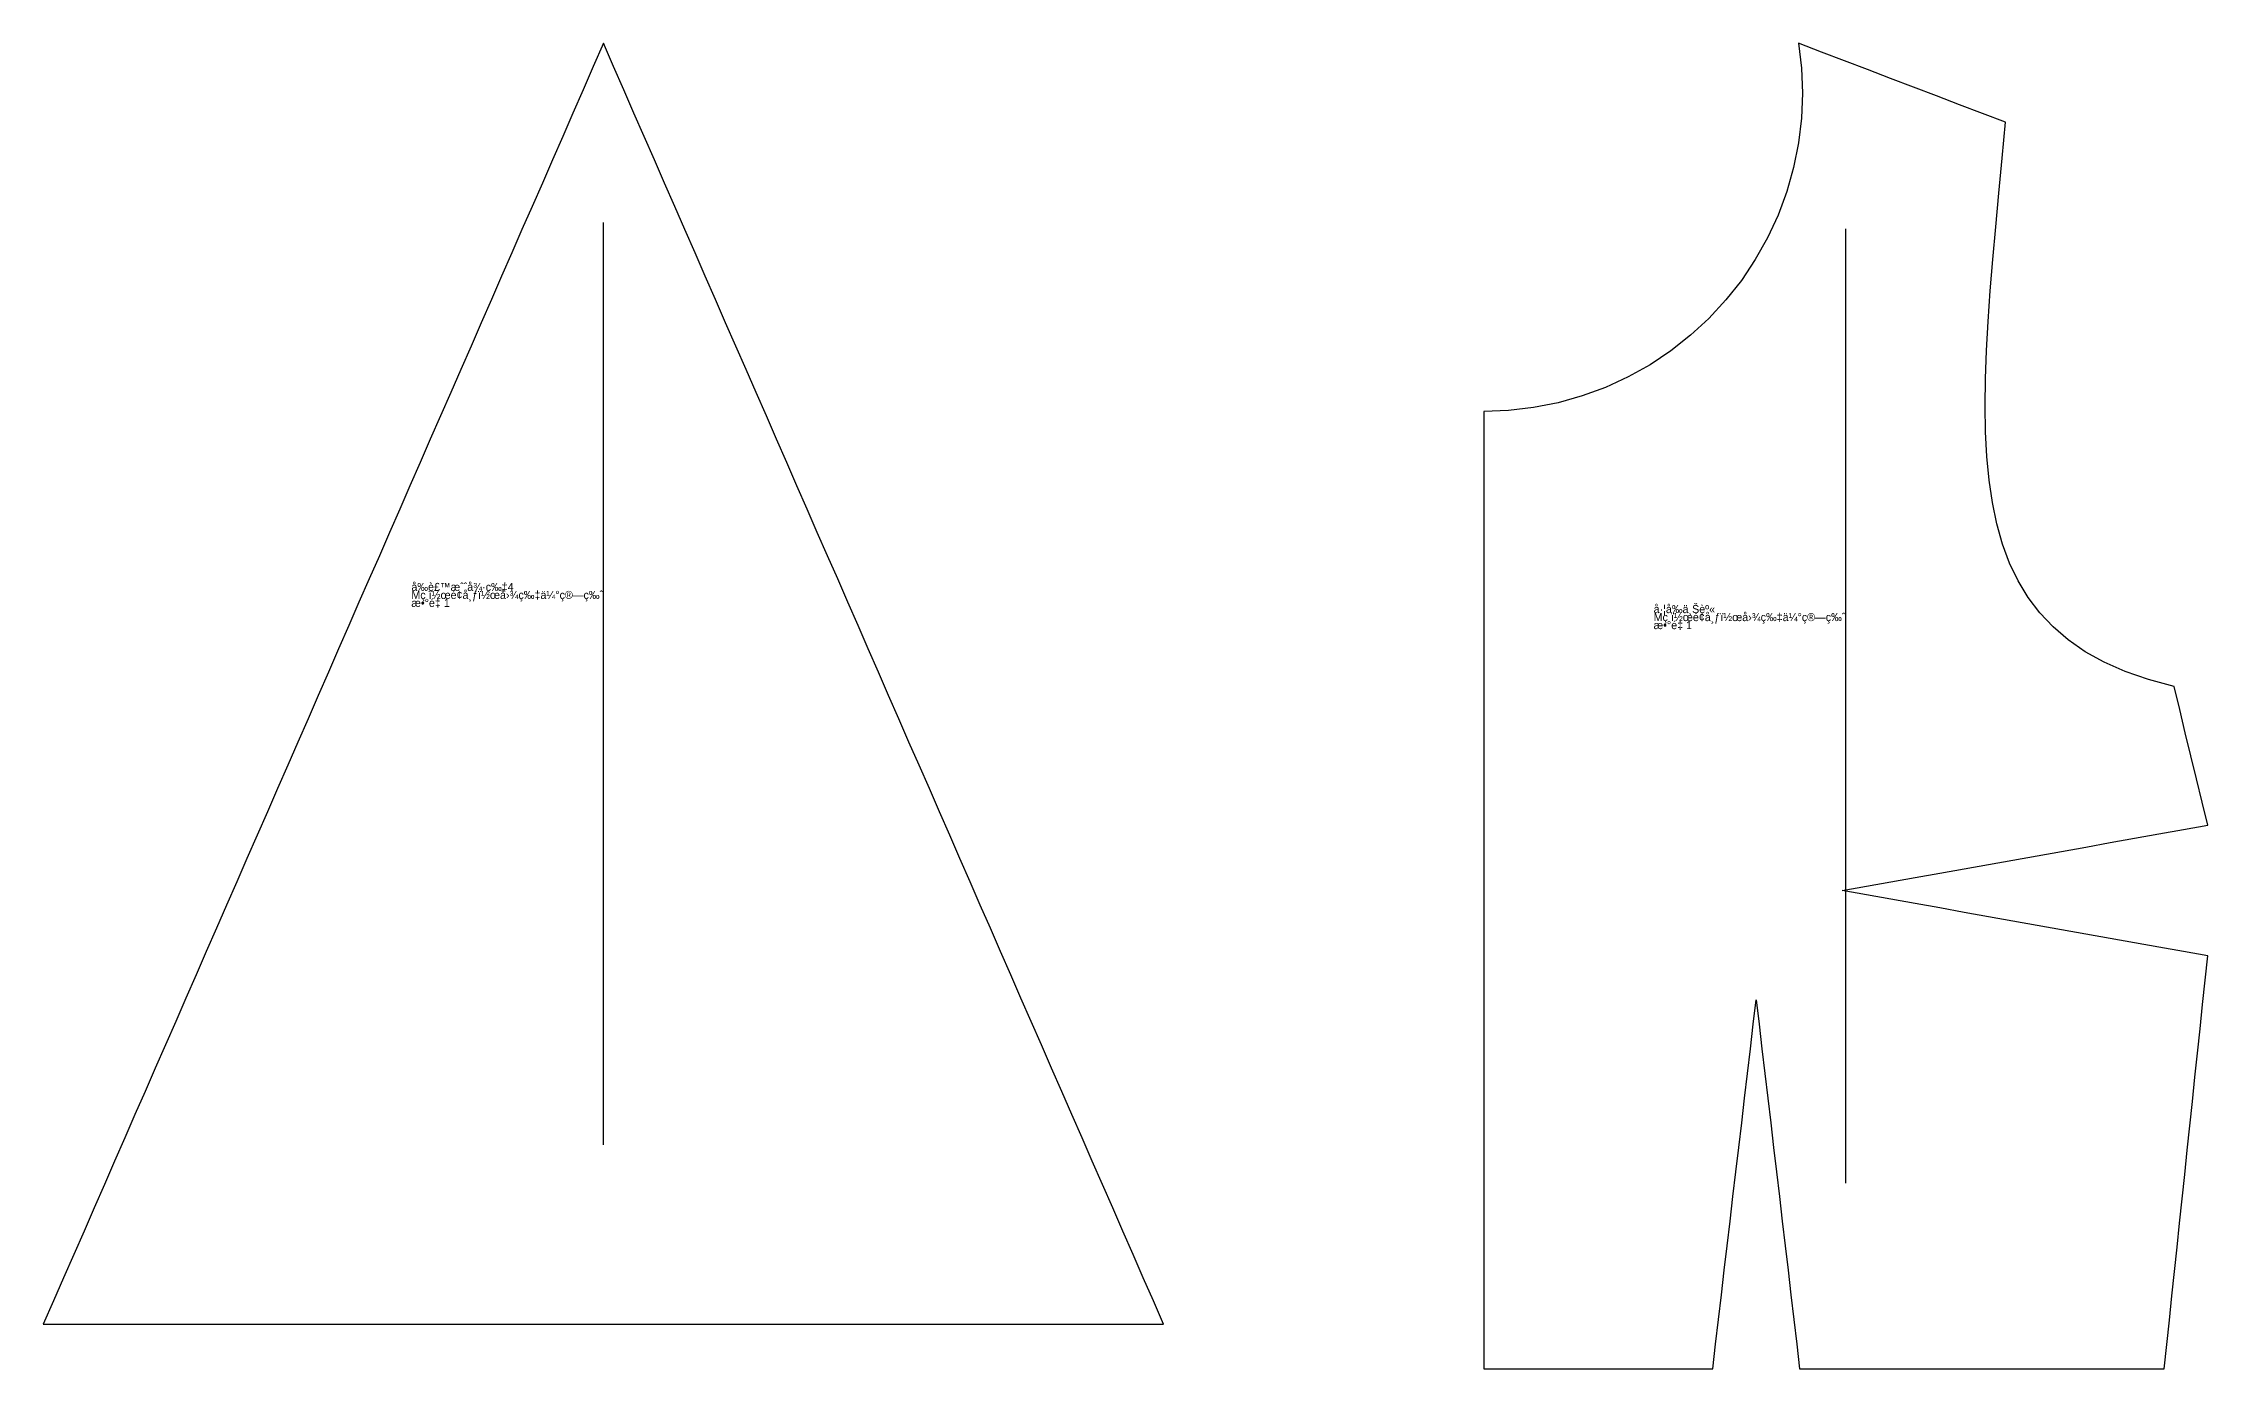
# Model space of a CAD drawing. Header units: millimetres. Extents: x 0 to 2243, y 0 to 2496.
# Drawn here: x 1350 to 2026, y 1446 to 1860 of the extents above; entities that cross this region are included whole.
import ezdxf

# ---------------------------------------------------------------- set-up
doc = ezdxf.new("R2010")
doc.units = ezdxf.units.MM
for name, color, linetype in [('1', 250, 'CONTINUOUS'), ('7', 250, 'CONTINUOUS'), ('8', 250, 'CONTINUOUS')]:
    doc.layers.add(name, color=color, linetype=linetype)

# ---------------------------------------------------------------- blocks, each defined once
blk = doc.blocks.new('å‰è£™æˆˆå¾·ç‰‡4')
at = {"layer": '1'}
blk.add_lwpolyline([(1350.05, 1459.7), (1358, 1459.7), (1365.96, 1459.7), (1373.91, 1459.7), (1381.87, 1459.7), (1389.82, 1459.7), (1397.78, 1459.7), (1405.73, 1459.7), (1413.68, 1459.7), (1421.64, 1459.7), (1429.59, 1459.7), (1437.55, 1459.7), (1445.5, 1459.7), (1453.46, 1459.7), (1461.41, 1459.7), (1469.37, 1459.7), (1477.32, 1459.7), (1485.28, 1459.7), (1493.23, 1459.7), (1501.18, 1459.7), (1509.14, 1459.7), (1517.09, 1459.7), (1525.05, 1459.7), (1533, 1459.7), (1540.96, 1459.7), (1548.91, 1459.7), (1556.87, 1459.7), (1564.82, 1459.7), (1572.78, 1459.7), (1580.73, 1459.7), (1588.68, 1459.7), (1596.64, 1459.7), (1604.59, 1459.7), (1612.55, 1459.7), (1620.5, 1459.7), (1628.46, 1459.7), (1636.41, 1459.7), (1644.37, 1459.7), (1652.32, 1459.7), (1660.28, 1459.7), (1668.23, 1459.7), (1676.18, 1459.7), (1684.14, 1459.7), (1692.09, 1459.7), (1700.05, 1459.7), (1696.87, 1466.98), (1693.68, 1474.25), (1690.5, 1481.52), (1687.32, 1488.79), (1684.14, 1496.07), (1680.96, 1503.34), (1677.78, 1510.61), (1674.59, 1517.89), (1671.41, 1525.16), (1668.23, 1532.43), (1665.05, 1539.7), (1661.87, 1546.98), (1658.68, 1554.25), (1655.5, 1561.52), (1652.32, 1568.79), (1649.14, 1576.07), (1645.96, 1583.34), (1642.78, 1590.61), (1639.59, 1597.89), (1636.41, 1605.16), (1633.23, 1612.43), (1630.05, 1619.7), (1626.87, 1626.98), (1623.68, 1634.25), (1620.5, 1641.52), (1617.32, 1648.79), (1614.14, 1656.07), (1610.96, 1663.34), (1607.78, 1670.61), (1604.59, 1677.89), (1601.41, 1685.16), (1598.23, 1692.43), (1595.05, 1699.7), (1591.87, 1706.98), (1588.68, 1714.25), (1585.5, 1721.52), (1582.32, 1728.79), (1579.14, 1736.07), (1575.96, 1743.34), (1572.78, 1750.61), (1569.59, 1757.89), (1566.41, 1765.16), (1563.23, 1772.43), (1560.05, 1779.7), (1556.87, 1786.98), (1553.68, 1794.25), (1550.5, 1801.52), (1547.32, 1808.79), (1544.14, 1816.07), (1540.96, 1823.34), (1537.78, 1830.61), (1534.59, 1837.89), (1531.41, 1845.16), (1528.23, 1852.43), (1525.05, 1859.7), (1521.87, 1852.43), (1518.68, 1845.16), (1515.5, 1837.89), (1512.32, 1830.61), (1509.14, 1823.34), (1505.96, 1816.07), (1502.78, 1808.79), (1499.59, 1801.52), (1496.41, 1794.25), (1493.23, 1786.98), (1490.05, 1779.7), (1486.87, 1772.43), (1483.68, 1765.16), (1480.5, 1757.89), (1477.32, 1750.61), (1474.14, 1743.34), (1470.96, 1736.07), (1467.78, 1728.79), (1464.59, 1721.52), (1461.41, 1714.25), (1458.23, 1706.98), (1455.05, 1699.7), (1451.87, 1692.43), (1448.68, 1685.16), (1445.5, 1677.89), (1442.32, 1670.61), (1439.14, 1663.34), (1435.96, 1656.07), (1432.78, 1648.79), (1429.59, 1641.52), (1426.41, 1634.25), (1423.23, 1626.98), (1420.05, 1619.7), (1416.87, 1612.43), (1413.68, 1605.16), (1410.5, 1597.89), (1407.32, 1590.61), (1404.14, 1583.34), (1400.96, 1576.07), (1397.78, 1568.79), (1394.59, 1561.52), (1391.41, 1554.25), (1388.23, 1546.98), (1385.05, 1539.7), (1381.87, 1532.43), (1378.68, 1525.16), (1375.5, 1517.89), (1372.32, 1510.61), (1369.14, 1503.34), (1365.96, 1496.07), (1362.78, 1488.79), (1359.59, 1481.52), (1356.41, 1474.25), (1353.23, 1466.98)], close=True, dxfattribs=at)
at = {"layer": '7'}
blk.add_line((1525.05, 1515.7), (1525.05, 1803.7), dxfattribs=at)
at = {"layer": '8'}
blk.add_lwpolyline([(1350.05, 1459.7), (1358, 1459.7), (1365.96, 1459.7), (1373.91, 1459.7), (1381.87, 1459.7), (1389.82, 1459.7), (1397.78, 1459.7), (1405.73, 1459.7), (1413.68, 1459.7), (1421.64, 1459.7), (1429.59, 1459.7), (1437.55, 1459.7), (1445.5, 1459.7), (1453.46, 1459.7), (1461.41, 1459.7), (1469.37, 1459.7), (1477.32, 1459.7), (1485.28, 1459.7), (1493.23, 1459.7), (1501.18, 1459.7), (1509.14, 1459.7), (1517.09, 1459.7), (1525.05, 1459.7), (1533, 1459.7), (1540.96, 1459.7), (1548.91, 1459.7), (1556.87, 1459.7), (1564.82, 1459.7), (1572.78, 1459.7), (1580.73, 1459.7), (1588.68, 1459.7), (1596.64, 1459.7), (1604.59, 1459.7), (1612.55, 1459.7), (1620.5, 1459.7), (1628.46, 1459.7), (1636.41, 1459.7), (1644.37, 1459.7), (1652.32, 1459.7), (1660.28, 1459.7), (1668.23, 1459.7), (1676.18, 1459.7), (1684.14, 1459.7), (1692.09, 1459.7), (1700.05, 1459.7), (1696.87, 1466.98), (1693.68, 1474.25), (1690.5, 1481.52), (1687.32, 1488.79), (1684.14, 1496.07), (1680.96, 1503.34), (1677.78, 1510.61), (1674.59, 1517.89), (1671.41, 1525.16), (1668.23, 1532.43), (1665.05, 1539.7), (1661.87, 1546.98), (1658.68, 1554.25), (1655.5, 1561.52), (1652.32, 1568.79), (1649.14, 1576.07), (1645.96, 1583.34), (1642.78, 1590.61), (1639.59, 1597.89), (1636.41, 1605.16), (1633.23, 1612.43), (1630.05, 1619.7), (1626.87, 1626.98), (1623.68, 1634.25), (1620.5, 1641.52), (1617.32, 1648.79), (1614.14, 1656.07), (1610.96, 1663.34), (1607.78, 1670.61), (1604.59, 1677.89), (1601.41, 1685.16), (1598.23, 1692.43), (1595.05, 1699.7), (1591.87, 1706.98), (1588.68, 1714.25), (1585.5, 1721.52), (1582.32, 1728.79), (1579.14, 1736.07), (1575.96, 1743.34), (1572.78, 1750.61), (1569.59, 1757.89), (1566.41, 1765.16), (1563.23, 1772.43), (1560.05, 1779.7), (1556.87, 1786.98), (1553.68, 1794.25), (1550.5, 1801.52), (1547.32, 1808.79), (1544.14, 1816.07), (1540.96, 1823.34), (1537.78, 1830.61), (1534.59, 1837.89), (1531.41, 1845.16), (1528.23, 1852.43), (1525.05, 1859.7), (1521.87, 1852.43), (1518.68, 1845.16), (1515.5, 1837.89), (1512.32, 1830.61), (1509.14, 1823.34), (1505.96, 1816.07), (1502.78, 1808.79), (1499.59, 1801.52), (1496.41, 1794.25), (1493.23, 1786.98), (1490.05, 1779.7), (1486.87, 1772.43), (1483.68, 1765.16), (1480.5, 1757.89), (1477.32, 1750.61), (1474.14, 1743.34), (1470.96, 1736.07), (1467.78, 1728.79), (1464.59, 1721.52), (1461.41, 1714.25), (1458.23, 1706.98), (1455.05, 1699.7), (1451.87, 1692.43), (1448.68, 1685.16), (1445.5, 1677.89), (1442.32, 1670.61), (1439.14, 1663.34), (1435.96, 1656.07), (1432.78, 1648.79), (1429.59, 1641.52), (1426.41, 1634.25), (1423.23, 1626.98), (1420.05, 1619.7), (1416.87, 1612.43), (1413.68, 1605.16), (1410.5, 1597.89), (1407.32, 1590.61), (1404.14, 1583.34), (1400.96, 1576.07), (1397.78, 1568.79), (1394.59, 1561.52), (1391.41, 1554.25), (1388.23, 1546.98), (1385.05, 1539.7), (1381.87, 1532.43), (1378.68, 1525.16), (1375.5, 1517.89), (1372.32, 1510.61), (1369.14, 1503.34), (1365.96, 1496.07), (1362.78, 1488.79), (1359.59, 1481.52), (1356.41, 1474.25), (1353.23, 1466.98)], close=True, dxfattribs=at)
at = {"layer": '1'}
for s, p in [('å‰è£™æˆˆå¾·ç‰‡4', (1465.05, 1688.7)), ('æ•°é‡ 1', (1465.05, 1683.7)), ('Mç\xa0ï½œé¢å¸ƒï½œå›¾ç‰‡ä¼°ç®—ç‰ˆ', (1465.05, 1686.2))]:
    blk.add_text(s, height=2.5, dxfattribs=at).set_placement(p)
blk = doc.blocks.new('å·¦å‰ä¸Šèº«')
at = {"layer": '1'}
blk.add_lwpolyline([(1800.05, 1445.83), (1808, 1445.83), (1815.95, 1445.83), (1823.9, 1445.83), (1831.85, 1445.83), (1839.8, 1445.83), (1847.75, 1445.83), (1855.7, 1445.83), (1863.65, 1445.83), (1871.6, 1445.83), (1872.5, 1453.51), (1873.41, 1461.19), (1874.31, 1468.87), (1875.22, 1476.55), (1876.13, 1484.23), (1877.03, 1491.91), (1877.94, 1499.59), (1878.84, 1507.27), (1879.75, 1514.95), (1880.65, 1522.64), (1881.56, 1530.32), (1882.46, 1538), (1883.37, 1545.68), (1884.28, 1553.36), (1885.18, 1561.04), (1886.09, 1553.36), (1886.99, 1545.68), (1887.9, 1538), (1888.8, 1530.32), (1889.71, 1522.64), (1890.61, 1514.95), (1891.52, 1507.27), (1892.43, 1499.59), (1893.33, 1491.91), (1894.24, 1484.23), (1895.14, 1476.55), (1896.05, 1468.87), (1896.95, 1461.19), (1897.86, 1453.51), (1898.76, 1445.83), (1906.36, 1445.83), (1913.95, 1445.83), (1921.54, 1445.83), (1929.14, 1445.83), (1936.73, 1445.83), (1944.32, 1445.83), (1951.92, 1445.83), (1959.51, 1445.83), (1967.1, 1445.83), (1974.7, 1445.83), (1982.29, 1445.83), (1989.88, 1445.83), (1997.48, 1445.83), (2005.07, 1445.83), (2012.66, 1445.83), (2013.46, 1453.41), (2014.26, 1460.99), (2015.06, 1468.57), (2015.86, 1476.16), (2016.66, 1483.74), (2017.46, 1491.32), (2018.26, 1498.9), (2019.06, 1506.49), (2019.86, 1514.07), (2020.65, 1521.65), (2021.45, 1529.23), (2022.25, 1536.82), (2023.05, 1544.4), (2023.85, 1551.98), (2024.65, 1559.56), (2025.45, 1567.15), (2026.25, 1574.73), (2018.64, 1576.09), (2011.02, 1577.45), (2003.41, 1578.81), (1995.8, 1580.17), (1988.19, 1581.53), (1980.58, 1582.89), (1972.96, 1584.25), (1965.35, 1585.61), (1957.74, 1586.97), (1950.13, 1588.33), (1942.52, 1589.69), (1934.9, 1591.05), (1927.29, 1592.41), (1919.68, 1593.77), (1912.07, 1595.13), (1919.68, 1596.49), (1927.29, 1597.85), (1934.9, 1599.21), (1942.52, 1600.57), (1950.13, 1601.93), (1957.74, 1603.29), (1965.35, 1604.65), (1972.96, 1606.01), (1980.58, 1607.37), (1988.19, 1608.73), (1995.8, 1610.09), (2003.41, 1611.45), (2011.02, 1612.81), (2018.64, 1614.17), (2026.25, 1615.53), (2024.5, 1622.75), (2022.74, 1629.98), (2020.99, 1637.2), (2019.24, 1644.43), (2017.49, 1651.65), (2015.74, 1658.88), (2007.77, 1661.01), (2000.51, 1663.53), (1993.92, 1666.43), (1987.99, 1669.72), (1982.67, 1673.39), (1977.95, 1677.45), (1973.78, 1681.88), (1970.15, 1686.68), (1967.02, 1691.86), (1964.37, 1697.41), (1962.17, 1703.33), (1960.38, 1709.62), (1958.98, 1716.27), (1957.94, 1723.28), (1957.23, 1730.66), (1956.83, 1738.39), (1956.69, 1746.49), (1956.8, 1754.93), (1957.13, 1763.73), (1957.64, 1772.88), (1958.31, 1782.38), (1959.12, 1792.23), (1960.02, 1802.42), (1960.99, 1812.95), (1962, 1823.83), (1963.03, 1835.04), (1955.85, 1837.78), (1948.68, 1840.52), (1941.5, 1843.26), (1934.33, 1846), (1927.15, 1848.74), (1919.97, 1851.48), (1912.8, 1854.22), (1905.62, 1856.96), (1898.45, 1859.7), (1899.35, 1851.94), (1899.65, 1844.14), (1899.33, 1836.33), (1898.4, 1828.58), (1896.86, 1820.92), (1894.73, 1813.4), (1892.02, 1806.07), (1888.74, 1798.98), (1884.91, 1792.17), (1880.57, 1785.68), (1875.72, 1779.55), (1870.41, 1773.82), (1864.67, 1768.52), (1858.54, 1763.69), (1852.04, 1759.35), (1845.22, 1755.54), (1838.12, 1752.27), (1830.79, 1749.57), (1823.27, 1747.45), (1815.61, 1745.93), (1807.85, 1745.01), (1800.05, 1744.71), (1800.05, 1736.84), (1800.05, 1728.98), (1800.05, 1721.11), (1800.05, 1713.25), (1800.05, 1705.38), (1800.05, 1697.52), (1800.05, 1689.65), (1800.05, 1681.79), (1800.05, 1673.92), (1800.05, 1666.05), (1800.05, 1658.19), (1800.05, 1650.32), (1800.05, 1642.46), (1800.05, 1634.59), (1800.05, 1626.73), (1800.05, 1618.86), (1800.05, 1611), (1800.05, 1603.13), (1800.05, 1595.27), (1800.05, 1587.4), (1800.05, 1579.54), (1800.05, 1571.67), (1800.05, 1563.81), (1800.05, 1555.94), (1800.05, 1548.08), (1800.05, 1540.21), (1800.05, 1532.35), (1800.05, 1524.48), (1800.05, 1516.61), (1800.05, 1508.75), (1800.05, 1500.88), (1800.05, 1493.02), (1800.05, 1485.15), (1800.05, 1477.29), (1800.05, 1469.42), (1800.05, 1461.56), (1800.05, 1453.69)], close=True, dxfattribs=at)
at = {"layer": '7'}
blk.add_line((1913.15, 1503.77), (1913.15, 1801.76), dxfattribs=at)
at = {"layer": '8'}
blk.add_lwpolyline([(1800.05, 1445.83), (1808, 1445.83), (1815.95, 1445.83), (1823.9, 1445.83), (1831.85, 1445.83), (1839.8, 1445.83), (1847.75, 1445.83), (1855.7, 1445.83), (1863.65, 1445.83), (1871.6, 1445.83), (1872.5, 1453.51), (1873.41, 1461.19), (1874.31, 1468.87), (1875.22, 1476.55), (1876.13, 1484.23), (1877.03, 1491.91), (1877.94, 1499.59), (1878.84, 1507.27), (1879.75, 1514.95), (1880.65, 1522.64), (1881.56, 1530.32), (1882.46, 1538), (1883.37, 1545.68), (1884.28, 1553.36), (1885.18, 1561.04), (1886.09, 1553.36), (1886.99, 1545.68), (1887.9, 1538), (1888.8, 1530.32), (1889.71, 1522.64), (1890.61, 1514.95), (1891.52, 1507.27), (1892.43, 1499.59), (1893.33, 1491.91), (1894.24, 1484.23), (1895.14, 1476.55), (1896.05, 1468.87), (1896.95, 1461.19), (1897.86, 1453.51), (1898.76, 1445.83), (1906.36, 1445.83), (1913.95, 1445.83), (1921.54, 1445.83), (1929.14, 1445.83), (1936.73, 1445.83), (1944.32, 1445.83), (1951.92, 1445.83), (1959.51, 1445.83), (1967.1, 1445.83), (1974.7, 1445.83), (1982.29, 1445.83), (1989.88, 1445.83), (1997.48, 1445.83), (2005.07, 1445.83), (2012.66, 1445.83), (2013.46, 1453.41), (2014.26, 1460.99), (2015.06, 1468.57), (2015.86, 1476.16), (2016.66, 1483.74), (2017.46, 1491.32), (2018.26, 1498.9), (2019.06, 1506.49), (2019.86, 1514.07), (2020.65, 1521.65), (2021.45, 1529.23), (2022.25, 1536.82), (2023.05, 1544.4), (2023.85, 1551.98), (2024.65, 1559.56), (2025.45, 1567.15), (2026.25, 1574.73), (2018.64, 1576.09), (2011.02, 1577.45), (2003.41, 1578.81), (1995.8, 1580.17), (1988.19, 1581.53), (1980.58, 1582.89), (1972.96, 1584.25), (1965.35, 1585.61), (1957.74, 1586.97), (1950.13, 1588.33), (1942.52, 1589.69), (1934.9, 1591.05), (1927.29, 1592.41), (1919.68, 1593.77), (1912.07, 1595.13), (1919.68, 1596.49), (1927.29, 1597.85), (1934.9, 1599.21), (1942.52, 1600.57), (1950.13, 1601.93), (1957.74, 1603.29), (1965.35, 1604.65), (1972.96, 1606.01), (1980.58, 1607.37), (1988.19, 1608.73), (1995.8, 1610.09), (2003.41, 1611.45), (2011.02, 1612.81), (2018.64, 1614.17), (2026.25, 1615.53), (2024.5, 1622.75), (2022.74, 1629.98), (2020.99, 1637.2), (2019.24, 1644.43), (2017.49, 1651.65), (2015.74, 1658.88), (2007.77, 1661.01), (2000.51, 1663.53), (1993.92, 1666.43), (1987.99, 1669.72), (1982.67, 1673.39), (1977.95, 1677.45), (1973.78, 1681.88), (1970.15, 1686.68), (1967.02, 1691.86), (1964.37, 1697.41), (1962.17, 1703.33), (1960.38, 1709.62), (1958.98, 1716.27), (1957.94, 1723.28), (1957.23, 1730.66), (1956.83, 1738.39), (1956.69, 1746.49), (1956.8, 1754.93), (1957.13, 1763.73), (1957.64, 1772.88), (1958.31, 1782.38), (1959.12, 1792.23), (1960.02, 1802.42), (1960.99, 1812.95), (1962, 1823.83), (1963.03, 1835.04), (1955.85, 1837.78), (1948.68, 1840.52), (1941.5, 1843.26), (1934.33, 1846), (1927.15, 1848.74), (1919.97, 1851.48), (1912.8, 1854.22), (1905.62, 1856.96), (1898.45, 1859.7), (1899.35, 1851.94), (1899.65, 1844.14), (1899.33, 1836.33), (1898.4, 1828.58), (1896.86, 1820.92), (1894.73, 1813.4), (1892.02, 1806.07), (1888.74, 1798.98), (1884.91, 1792.17), (1880.57, 1785.68), (1875.72, 1779.55), (1870.41, 1773.82), (1864.67, 1768.52), (1858.54, 1763.69), (1852.04, 1759.35), (1845.22, 1755.54), (1838.12, 1752.27), (1830.79, 1749.57), (1823.27, 1747.45), (1815.61, 1745.93), (1807.85, 1745.01), (1800.05, 1744.71), (1800.05, 1736.84), (1800.05, 1728.98), (1800.05, 1721.11), (1800.05, 1713.25), (1800.05, 1705.38), (1800.05, 1697.52), (1800.05, 1689.65), (1800.05, 1681.79), (1800.05, 1673.92), (1800.05, 1666.05), (1800.05, 1658.19), (1800.05, 1650.32), (1800.05, 1642.46), (1800.05, 1634.59), (1800.05, 1626.73), (1800.05, 1618.86), (1800.05, 1611), (1800.05, 1603.13), (1800.05, 1595.27), (1800.05, 1587.4), (1800.05, 1579.54), (1800.05, 1571.67), (1800.05, 1563.81), (1800.05, 1555.94), (1800.05, 1548.08), (1800.05, 1540.21), (1800.05, 1532.35), (1800.05, 1524.48), (1800.05, 1516.61), (1800.05, 1508.75), (1800.05, 1500.88), (1800.05, 1493.02), (1800.05, 1485.15), (1800.05, 1477.29), (1800.05, 1469.42), (1800.05, 1461.56), (1800.05, 1453.69)], close=True, dxfattribs=at)
at = {"layer": '1'}
for s, p in [('å·¦å‰ä¸Šèº«', (1853.15, 1681.77)), ('æ•°é‡ 1', (1853.15, 1676.77)), ('Mç\xa0ï½œé¢å¸ƒï½œå›¾ç‰‡ä¼°ç®—ç‰ˆ', (1853.15, 1679.27))]:
    blk.add_text(s, height=2.5, dxfattribs=at).set_placement(p)

msp = doc.modelspace()

# ---------------------------------------------------------------- block references
at = {"layer": '1'}
for name in ['å‰è£™æˆˆå¾·ç‰‡4', 'å·¦å‰ä¸Šèº«']:
    msp.add_blockref(name, (0, 0), dxfattribs=at)

doc.saveas('drawing.dxf')
